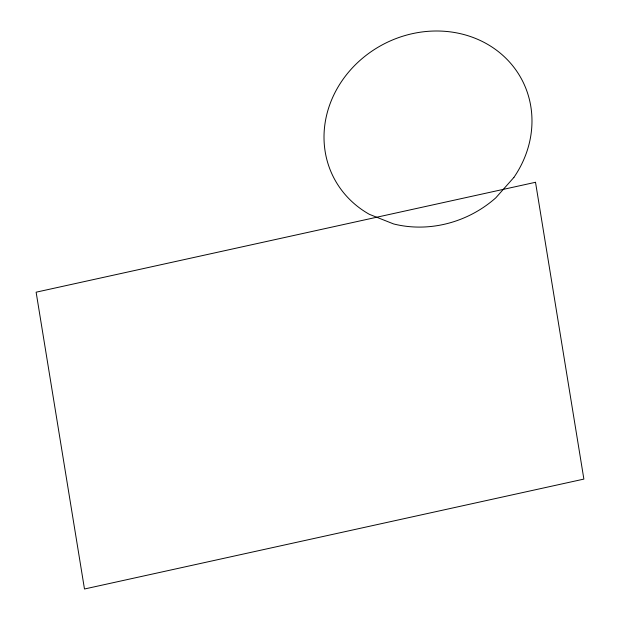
<?xml version="1.0" encoding="UTF-8"?>
<svg xmlns="http://www.w3.org/2000/svg" width="620" height="620" viewBox="0 0 620 620"><rect width="100%" height="100%" fill="white"/><g stroke="black" fill="none" stroke-linecap="round" stroke-linejoin="round"><path stroke-width="0.93" d="M513.887 177.429L495.783 197.85A106.059 95.806 -27.3 0 1 393.607 223.944L369.381 214.334A106.059 95.806 -27.3 0 1 342.101 80.67A106.059 95.806 -27.3 0 1 486.607 43.764A106.059 95.806 -27.3 0 1 513.887 177.429M535.517 182.288L36.123 292.19L84.483 589L583.877 479.097L535.517 182.288"/></g></svg>
